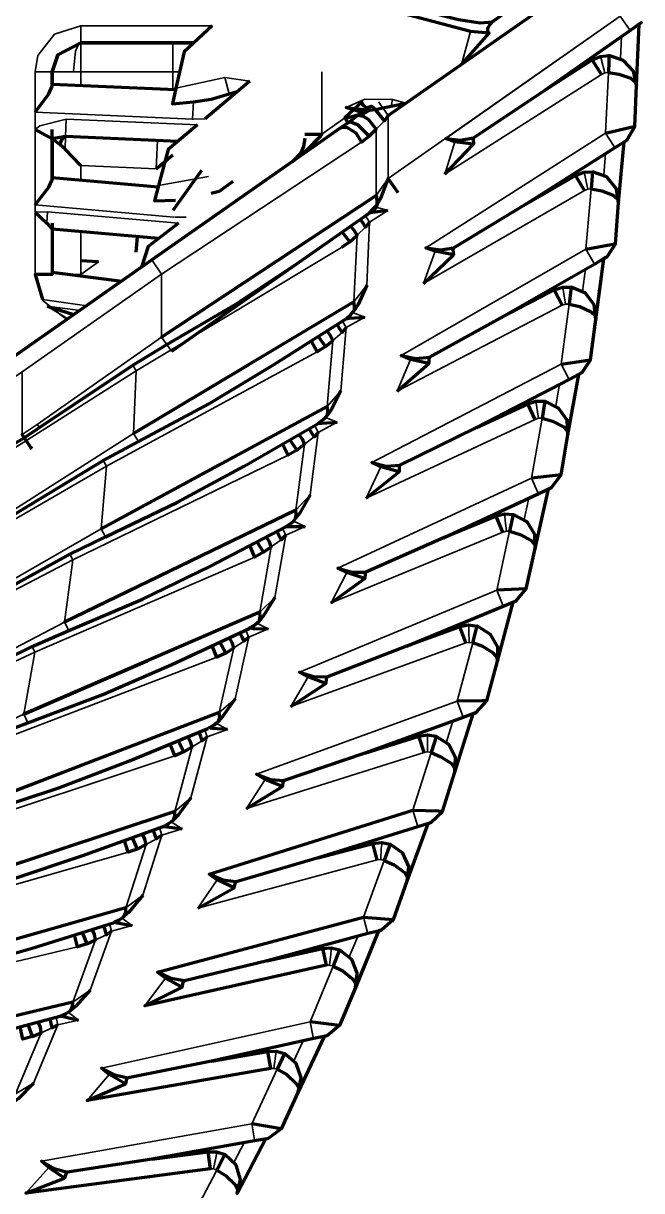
# Model space of a CAD drawing. Header units: millimetres. Extents: x 0 to 174, y 0 to 33.
# Drawn here: x 32.12 to 32.3321, y 17.0218 to 17.4223 of the extents above; entities that cross this region are included whole.
import ezdxf

# ---------------------------------------------------------------- set-up
doc = ezdxf.new("R2010")
doc.units = ezdxf.units.MM
doc.layers.add('PDF_Geomertry', color=7, linetype='Continuous', true_color=0x405f80)

msp = doc.modelspace()

# ---------------------------------------------------------------- linework, layer by layer
at = {"layer": 'PDF_Geomertry', "lineweight": 70}
for points in [[(32.24083455403646, 17.39277818467882), (32.24388970269097, 17.38889058430989), (32.2451409233941, 17.39069451226128), (32.32249959309896, 17.44472418891059), (32.27027723524306, 17.40819634331597), (32.27972412109375, 17.41888936360677), (32.27930704752604, 17.41972351074219), (32.27930704752604, 17.42027791341146), (32.27944607204861, 17.42083401150174), (32.28000217013889, 17.42180718315972), (32.28097195095486, 17.4227786593967), (32.28388807508681, 17.42500135633681), (32.31916639539931, 17.4495849609375), (32.28083292643229, 17.4227786593967)], [(32.27972412109375, 17.41888936360677), (32.27333577473959, 17.41944546169705), (32.23541598849826, 17.42958407931858), (32.24277750651041, 17.42902967664931), (32.25013902452257, 17.42819383409288), (32.25972154405382, 17.42597283257378), (32.26930745442709, 17.42361280653212), (32.27666558159722, 17.42250230577257), (32.28097195095486, 17.4227786593967)], [(32.18472290039062, 17.42138841417101), (32.17514038085938, 17.41250101725261), (32.17235989040799, 17.4000006781684), (32.17111206054688, 17.39472452799479), (32.17833455403646, 17.39541795518663), (32.18444485134549, 17.39625040690104), (32.19055514865451, 17.39805603027344), (32.19333224826389, 17.39889017740886)], [(32.304443359375, 17.30541822645399), (32.31458536783854, 17.30680677625868), (32.31152682834201, 17.30236138237847), (32.31458536783854, 17.30680677625868), (32.31638929578993, 17.32069566514757), (32.31916639539931, 17.3415289984809), (32.32013956705729, 17.34208340115017), (32.32305569118924, 17.34666781955295), (32.32416788736979, 17.36069573296441), (32.32611083984375, 17.38166809082031), (32.32694498697916, 17.38222418891059), (32.32972208658854, 17.38694593641493), (32.33027818467882, 17.40097384982639), (32.33125135633681, 17.42194620768229)], [(32.27444458007812, 17.383056640625), (32.29875013563368, 17.39930555555556), (32.32819620768229, 17.41986083984375), (32.29875013563368, 17.39930555555556), (32.31514146592882, 17.40972391764323), (32.31791856553819, 17.41097344292535), (32.32083468967014, 17.41125149197049), (32.32083468967014, 17.41041734483507), (32.32083468967014, 17.40916781955295), (32.32069566514757, 17.40541754828559), (32.32430691189236, 17.40486145019531), (32.32833523220486, 17.40347290039062), (32.32986111111111, 17.40222337510851), (32.33027818467882, 17.40097384982639), (32.32930501302084, 17.4058346218533), (32.32583279079861, 17.40958489312066), (32.32083468967014, 17.41125149197049)], [(32.31833224826389, 17.40472242567274), (32.31514146592882, 17.40972391764323)], [(32.30777994791666, 17.40555657280816), (32.3076409233941, 17.40486145019531)], [(32.12402682834201, 17.39180670844184), (32.12875027126736, 17.39805603027344), (32.12986246744791, 17.40069410536024)], [(32.12986246744791, 17.4013909233941), (32.17222086588541, 17.39958360460069)], [(32.19763861762153, 17.40250142415364), (32.18236287434896, 17.38958401150174)], [(32.23930528428819, 17.3937496609158), (32.23750135633681, 17.39263916015625), (32.23485989040799, 17.39083353678386), (32.23652818467882, 17.39041815863715), (32.23833550347222, 17.3893059624566), (32.24097357855903, 17.38597276475694), (32.23861355251736, 17.38361273871528), (32.23485989040799, 17.38736300998264), (32.23236083984375, 17.38833448621962), (32.23139105902778, 17.38819546169705), (32.22874959309896, 17.38638983832465), (32.22944471571181, 17.38666619194878), (32.23111300998264, 17.38652716742622), (32.23402913411459, 17.38472323947483), (32.23597208658854, 17.38152906629774), (32.23861355251736, 17.38361273871528), (32.23485989040799, 17.38736300998264), (32.23236083984375, 17.38833448621962), (32.23139105902778, 17.38819546169705), (32.22874959309896, 17.38638983832465), (32.16402859157986, 17.34111192491319), (32.22874959309896, 17.38638983832465), (32.22944471571181, 17.38666619194878), (32.23111300998264, 17.38652716742622), (32.23402913411459, 17.38472323947483), (32.23597208658854, 17.38152906629774), (32.23861355251736, 17.38361273871528), (32.24097357855903, 17.38597276475694), (32.23833550347222, 17.3893059624566), (32.23652818467882, 17.39041815863715), (32.23485989040799, 17.39083353678386), (32.23139105902778, 17.38819546169705), (32.23027886284722, 17.38986206054688)], [(32.2451409233941, 17.39069451226128), (32.24388970269097, 17.38889058430989), (32.24027845594618, 17.39319525824653), (32.2397223578559, 17.39361063639323), (32.23944430881076, 17.3937496609158), (32.23930528428819, 17.3937496609158), (32.23930528428819, 17.3937496609158), (32.23791842990451, 17.3933342827691), (32.23666720920139, 17.39402940538194), (32.23611111111111, 17.39527893066406), (32.23027886284722, 17.38986206054688), (32.23027886284722, 17.38986206054688), (32.23041788736979, 17.38986206054688), (32.23055691189236, 17.38986206054688), (32.2308349609375, 17.38986206054688), (32.23097398546007, 17.38986206054688), (32.23139105902778, 17.39000108506944), (32.23263888888889, 17.39027913411458), (32.23499891493056, 17.39097256130642), (32.23694525824653, 17.3915286593967)], [(32.23888821072049, 17.39250013563368), (32.23694525824653, 17.3915286593967), (32.23069593641493, 17.39347161187066), (32.23888821072049, 17.39250013563368), (32.24083455403646, 17.39277818467882), (32.24333360460069, 17.3933342827691), (32.24611070421007, 17.39389038085938), (32.25125122070312, 17.39486185709636)], [(32.23041788736979, 17.38986206054688), (32.23041788736979, 17.38986206054688)], [(32.23055691189236, 17.38986206054688), (32.23055691189236, 17.38986206054688)], [(32.13250054253472, 17.38069661458333), (32.12986246744791, 17.38263956705729), (32.12402682834201, 17.38583374023438)], [(32.17305501302084, 17.38180711534288), (32.13444688585069, 17.38347371419271), (32.12986246744791, 17.38263956705729), (32.12986246744791, 17.36861165364583), (32.12986246744791, 17.38583374023438)], [(32.17972140842014, 17.38750203450521), (32.16972181532118, 17.3790283203125), (32.16638861762153, 17.36666870117188), (32.16500176323785, 17.36139085557726), (32.17222086588541, 17.36166720920139)], [(32.31972249348959, 17.38458421495226), (32.32833523220486, 17.38666619194878), (32.32972208658854, 17.38694593641493), (32.32694498697916, 17.38222418891059), (32.32638888888889, 17.38180711534288), (32.32291666666666, 17.37958272298177), (32.29263983832465, 17.36041768391927), (32.30944485134549, 17.37013922797309), (32.31236097547743, 17.37124972873264), (32.31527709960938, 17.37138875325521), (32.31472439236111, 17.36555650499132), (32.31847127278646, 17.36486138237847), (32.32236056857639, 17.36333380805122), (32.32388983832465, 17.36194525824653), (32.32416788736979, 17.36069573296441), (32.32347276475694, 17.36555650499132), (32.32013956705729, 17.36958482530382), (32.31527709960938, 17.37138875325521)], [(32.13972303602431, 17.37347412109375), (32.13430786132812, 17.37916734483507), (32.13250054253472, 17.38069661458333), (32.13347371419271, 17.38277859157986), (32.13402981228299, 17.38333468967014), (32.13416883680556, 17.38347371419271), (32.13444688585069, 17.38347371419271)], [(32.2165289984809, 17.38430616590712), (32.21694607204861, 17.38430616590712), (32.22236124674479, 17.38430616590712), (32.22194417317709, 17.38361273871528), (32.21736314561632, 17.37888929578993), (32.21236165364584, 17.37486267089844), (32.21361287434896, 17.37597317165799)], [(32.2165289984809, 17.38291761610243), (32.21611192491319, 17.38000149197049), (32.21513875325521, 17.37791781955295), (32.21236165364584, 17.37486267089844), (32.21736314561632, 17.37888929578993), (32.22194417317709, 17.38361273871528)], [(32.26458401150174, 17.3705563015408), (32.27444458007812, 17.3808356391059), (32.26805623372396, 17.38166809082031), (32.26486206054688, 17.38277859157986), (32.26986016167535, 17.38222418891059), (32.27444458007812, 17.383056640625), (32.27430555555556, 17.38250054253472), (32.27444458007812, 17.3808356391059)], [(32.16555447048611, 17.37236192491319), (32.17125108506944, 17.37722269694011)], [(32.12402682834201, 17.36000230577257), (32.12875027126736, 17.3661126030816), (32.12986246744791, 17.36861165364583)], [(32.12986246744791, 17.36944580078125), (32.16624959309896, 17.36625162760417)], [(32.18111165364584, 17.37180582682292), (32.17125108506944, 17.3580559624566)], [(32.24860975477431, 17.36416795518663), (32.2451409233941, 17.36902872721354), (32.24249945746528, 17.36222330729167), (32.24139065212674, 17.3602786593967)], [(32.3125, 17.36500040690104), (32.30944485134549, 17.37013922797309)], [(32.19180636935764, 17.36805725097656), (32.18722195095486, 17.36458333333333), (32.18444485134549, 17.36388990614149)], [(32.30194430881076, 17.36625162760417), (32.30180528428819, 17.36569383409288)], [(32.24500189887153, 17.3580559624566), (32.2397223578559, 17.35736083984375), (32.23861355251736, 17.35722351074219), (32.24013943142361, 17.35874938964844), (32.24069552951389, 17.35930718315972), (32.24139065212674, 17.3602786593967), (32.24139065212674, 17.36166720920139), (32.24097357855903, 17.36319478352864), (32.24139065212674, 17.36166720920139), (32.24139065212674, 17.3602786593967), (32.24097357855903, 17.35916815863715), (32.24069552951389, 17.35874938964844), (32.24027845594618, 17.35833401150174), (32.17083401150174, 17.30972290039062)], [(32.12402682834201, 17.35749986436632), (32.12805514865451, 17.35375128851997), (32.12986246744791, 17.35166761610243)], [(32.23736233181424, 17.35638936360677), (32.23847452799479, 17.35708448621962)], [(32.29263983832465, 17.36041768391927), (32.26763916015625, 17.34527926974826)], [(32.12986246744791, 17.35375128851997), (32.12986246744791, 17.33611212836372)], [(32.1731940375434, 17.35375128851997), (32.16277737087674, 17.34569634331597), (32.16055636935764, 17.33861287434896)], [(32.22930569118924, 17.35069444444444), (32.23194376627604, 17.3473629421658), (32.23444620768229, 17.34958394368489), (32.23347303602431, 17.35125054253472), (32.23222181532118, 17.35277981228299)], [(32.23875257703993, 17.35402933756511), (32.23736233181424, 17.35236273871528), (32.23652818467882, 17.35375128851997), (32.23555501302084, 17.35513983832465)], [(32.16638861762153, 17.34847344292535), (32.12986246744791, 17.35166761610243), (32.12986246744791, 17.33611212836372), (32.12402682834201, 17.33611212836372), (32.12652926974826, 17.32750108506944)], [(32.15874905056424, 17.34375), (32.15916612413194, 17.34902784559462)], [(32.23194376627604, 17.3473629421658), (32.22916666666666, 17.34541829427083)], [(32.25722249348959, 17.3330569797092), (32.26750013563368, 17.34291754828559), (32.26125081380209, 17.34416707356771), (32.258056640625, 17.34527926974826), (32.26305474175347, 17.34458414713542), (32.26763916015625, 17.34527926974826), (32.26736111111111, 17.34472317165799), (32.26750013563368, 17.34291754828559)], [(32.31291707356771, 17.34486050075955), (32.32166883680556, 17.34638977050781), (32.32305569118924, 17.34666781955295), (32.32013956705729, 17.34208340115017), (32.31944444444444, 17.34180704752604), (32.31597222222222, 17.33972337510851), (32.28486124674479, 17.32180616590712), (32.30208333333334, 17.3308342827691), (32.30499945746528, 17.33180745442708), (32.30791897243924, 17.33180745442708), (32.30722384982639, 17.32597351074219), (32.31083509657118, 17.32514105902778), (32.31472439236111, 17.32333374023438), (32.31611124674479, 17.32208421495226), (32.31638929578993, 17.32069566514757), (32.31583319769965, 17.32569546169705), (32.31277804904514, 17.32972208658854), (32.30791897243924, 17.33180745442708)], [(32.14583333333334, 17.34041849772136), (32.13972303602431, 17.34083387586806)], [(32.12027994791666, 17.28013949924045), (32.12555609809028, 17.28361341688368), (32.15750122070312, 17.30500115288628), (32.16916910807291, 17.3120846218533), (32.19291856553819, 17.32597351074219), (32.21444363064236, 17.34027947319878)], [(32.12986246744791, 17.33694458007812), (32.15375094943576, 17.33388943142361)], [(32.12986246744791, 17.33611212836372), (32.12986246744791, 17.33611212836372)], [(32.23777940538194, 17.33250088161892), (32.23485989040799, 17.32583448621962), (32.23361206054688, 17.32388983832465)], [(32.30486043294271, 17.32555643717448), (32.30208333333334, 17.3308342827691)], [(32.12819417317709, 17.32528008355035), (32.13722398546007, 17.32236226399739)], [(32.23069593641493, 17.32097371419271), (32.23236083984375, 17.32236226399739), (32.23291693793403, 17.32305569118924), (32.23361206054688, 17.32388983832465), (32.23361206054688, 17.32528008355035), (32.23333401150174, 17.3268059624566), (32.15777926974826, 17.28152804904514), (32.19722154405382, 17.30514017740886)], [(32.29430813259549, 17.32722303602431), (32.29416910807291, 17.32666863335503)], [(32.10916815863715, 17.24916754828559), (32.11458333333334, 17.25236172146267), (32.1473626030816, 17.2723626030816), (32.15944417317709, 17.27888997395833), (32.18361070421007, 17.29180738661024), (32.2058342827691, 17.30514017740886), (32.23055691189236, 17.32083468967014), (32.23069593641493, 17.32097371419271), (32.23180813259549, 17.32111273871528), (32.2370842827691, 17.32152811686198)], [(32.28486124674479, 17.32180616590712), (32.25930786132812, 17.30777825249566)], [(32.22111002604166, 17.31486172146267), (32.22361246744791, 17.31139119466146), (32.22611151801215, 17.31347317165799), (32.22527737087674, 17.31527879503038), (32.22416856553819, 17.31680636935764)], [(32.23069593641493, 17.31791856553819), (32.22930569118924, 17.31625027126736), (32.22847154405382, 17.31764051649306), (32.22764078776041, 17.31902906629774)], [(32.22361246744791, 17.31139119466146), (32.22083197699653, 17.30958387586806), (32.21875, 17.31333414713542)], [(32.24819607204861, 17.29611206054688), (32.25902981228299, 17.30555725097656), (32.25277709960938, 17.30694580078125), (32.24958292643229, 17.30833435058594), (32.25458441840278, 17.30736117892795), (32.25930786132812, 17.30777825249566), (32.25902981228299, 17.30722384982639), (32.25902981228299, 17.30555725097656)], [(32.24652777777778, 17.11402893066406), (32.24694485134549, 17.11486138237847), (32.25166829427084, 17.12805684407552), (32.25889078776041, 17.1477779812283), (32.25986056857639, 17.14819505479601), (32.26374986436632, 17.15194532606337), (32.26805623372396, 17.16541883680556), (32.27430555555556, 17.18541632758247), (32.27527872721354, 17.18583509657118), (32.2790289984809, 17.18986172146267), (32.28264024522569, 17.20347256130642), (32.28805541992188, 17.22375149197049), (32.28902859157986, 17.22416687011719), (32.29250081380209, 17.22833421495226), (32.2955559624566, 17.24208407931858), (32.30014038085938, 17.26250203450521), (32.30111355251736, 17.26305643717448), (32.304443359375, 17.26736111111111), (32.30680677625868, 17.28111097547743), (32.31055704752604, 17.30180528428819), (32.31138780381944, 17.30236138237847), (32.31083509657118, 17.30208333333333), (32.30722384982639, 17.30014038085938), (32.27541775173611, 17.28361341688368), (32.29305691189236, 17.29180738661024), (32.29583401150174, 17.29263983832465), (32.29888916015625, 17.29263983832465), (32.29791598849826, 17.28680589463976), (32.30152723524306, 17.28583441840278), (32.30527750651041, 17.28388977050781), (32.30652872721354, 17.28249952528212), (32.30680677625868, 17.28111097547743), (32.30652872721354, 17.28611246744792), (32.3036126030816, 17.29027981228299), (32.29888916015625, 17.29263983832465)], [(32.22888861762153, 17.29624938964844), (32.22555541992188, 17.28972371419271), (32.22430759006076, 17.28791639539931)], [(32.22124905056424, 17.28513929578993), (32.22291734483507, 17.28652784559462), (32.22361246744791, 17.28708394368489), (32.22430759006076, 17.28791639539931), (32.22444661458334, 17.28930494520399), (32.22416856553819, 17.29083421495226), (32.14666748046875, 17.24889119466146), (32.18722195095486, 17.27083502875434)], [(32.28513929578993, 17.28861151801215), (32.28486124674479, 17.28805541992188)], [(32.2955559624566, 17.28639051649306), (32.29305691189236, 17.29180738661024)], [(32.09666612413194, 17.21875), (32.10222371419271, 17.22166781955295), (32.13597276475694, 17.24013943142361), (32.14819675021701, 17.24611239963108), (32.17291598849826, 17.258056640625), (32.19569566514757, 17.27041795518663), (32.22111002604166, 17.28500196668837), (32.22124905056424, 17.28513929578993), (32.22236124674479, 17.28513929578993), (32.22764078776041, 17.28541734483507)], [(32.10861206054688, 17.27319505479601), (32.12027994791666, 17.28013949924045), (32.11958482530382, 17.28125), (32.12250094943576, 17.27694532606337), (32.12291802300347, 17.2763909233941)], [(32.21138848198785, 17.27944607204861), (32.21375189887153, 17.27583482530382), (32.21638997395834, 17.27791849772136), (32.21569485134549, 17.27958340115017), (32.21444363064236, 17.28125)], [(32.22111002604166, 17.28194512261285), (32.21972317165799, 17.28041754828559), (32.21888902452257, 17.28194512261285), (32.21805487738715, 17.28319634331597)], [(32.27541775173611, 17.28361341688368), (32.24916585286459, 17.27069600423177)], [(32.21375189887153, 17.27583482530382), (32.21083577473959, 17.27416653103299), (32.20888943142361, 17.27791849772136)], [(32.23764038085938, 17.25944519042969), (32.24888780381944, 17.26847161187066), (32.24263848198785, 17.27013990614149), (32.23958333333334, 17.27166748046875), (32.24444580078125, 17.27041795518663), (32.24916585286459, 17.27069600423177), (32.24888780381944, 17.27013990614149), (32.24888780381944, 17.26847161187066)], [(32.28444417317709, 17.24777730305989), (32.28222317165799, 17.25319417317708), (32.26416693793403, 17.24583435058594), (32.29680718315972, 17.26097276475694), (32.30111355251736, 17.26305643717448), (32.304443359375, 17.26736111111111), (32.29430813259549, 17.26625061035156)], [(32.21833292643229, 17.26055569118924), (32.2147216796875, 17.25416734483507), (32.21333482530382, 17.25236172146267)], [(32.21014065212674, 17.24972364637587), (32.21194458007812, 17.25097317165799), (32.21263970269097, 17.25152926974826), (32.21333482530382, 17.25236172146267), (32.21361287434896, 17.25375027126736), (32.21347384982639, 17.25527954101562), (32.13416883680556, 17.21680704752604), (32.17555745442709, 17.23694525824653)], [(32.28222317165799, 17.25333319769965), (32.28513929578993, 17.2540283203125), (32.28805541992188, 17.25375027126736), (32.28680759006076, 17.24805704752604), (32.29041544596354, 17.24694485134549), (32.29416910807291, 17.24486117892795), (32.29541693793403, 17.2433353000217), (32.2955559624566, 17.24208407931858), (32.29541693793403, 17.24694485134549), (32.29277886284722, 17.25125122070312), (32.28805541992188, 17.25375027126736)], [(32.08291625976562, 17.18875122070312), (32.08861287434896, 17.1915283203125), (32.12305704752604, 17.20847405327691), (32.13555569118924, 17.21402994791667), (32.16083441840278, 17.22472296820747), (32.18416680230035, 17.23611280653212), (32.21000162760416, 17.2495846218533), (32.21014065212674, 17.24972364637587), (32.21138848198785, 17.24972364637587), (32.21666802300347, 17.24972364637587)], [(32.27416653103299, 17.25041707356771), (32.27402750651041, 17.24986267089844)], [(32.20013766818576, 17.24444580078125), (32.20236206054688, 17.24083285861545), (32.20500013563368, 17.24264017740886), (32.2044440375434, 17.24444580078125), (32.20333523220486, 17.24611239963108)], [(32.21000162760416, 17.24666680230035), (32.2084723578559, 17.24513922797309), (32.20777723524306, 17.24652777777778), (32.20694308810764, 17.24805704752604)], [(32.26416693793403, 17.24583435058594), (32.23750135633681, 17.23402743869358)], [(32.20236206054688, 17.24083285861545), (32.19944593641493, 17.23916795518663), (32.19763861762153, 17.24319627549913)], [(32.22555541992188, 17.22347344292535), (32.2370842827691, 17.23180643717448), (32.23097398546007, 17.23388841417101), (32.22791544596354, 17.23541768391927), (32.23277791341146, 17.23402743869358), (32.23750135633681, 17.23402743869358), (32.23722330729166, 17.23347303602431), (32.2370842827691, 17.23180643717448)], [(32.20625135633681, 17.22527906629774), (32.20236206054688, 17.21902804904514), (32.20097181532118, 17.21736145019531)], [(32.29250081380209, 17.22833421495226), (32.28236219618056, 17.22777981228299)], [(32.27569580078125, 17.21541849772136), (32.27264065212674, 17.21583387586806), (32.26972113715278, 17.21527947319878), (32.25139024522569, 17.20861307779948), (32.28458319769965, 17.2223629421658), (32.28847249348959, 17.22389051649306), (32.28902859157986, 17.22416687011719)], [(32.19763861762153, 17.21486239963108), (32.19944593641493, 17.21597290039062), (32.20013766818576, 17.2165289984809), (32.20097181532118, 17.21736145019531), (32.20124986436632, 17.21875), (32.20111083984375, 17.22027926974826), (32.1201409233941, 17.18527730305989), (32.1624993218316, 17.20361158582899)], [(32.06791856553819, 17.15958489312066), (32.07361178927951, 17.16208394368489), (32.10875108506944, 17.17750040690104), (32.12152777777778, 17.18236117892795), (32.14722357855903, 17.19208272298177), (32.17097303602431, 17.20236206054688), (32.19749959309896, 17.21472337510851), (32.19763861762153, 17.21486239963108), (32.19888983832465, 17.21472337510851), (32.20403035481771, 17.21458435058594)], [(32.19736056857639, 17.21166653103299), (32.19569566514757, 17.2102779812283), (32.19500054253472, 17.21180555555556), (32.19430541992188, 17.21319410536024)], [(32.26152886284722, 17.21277872721354), (32.26138983832465, 17.21222262912326)], [(32.27180650499132, 17.20972357855903), (32.26972113715278, 17.21527947319878)], [(32.18944634331597, 17.2062496609158), (32.18638780381944, 17.20486111111111), (32.18472290039062, 17.20875040690104)], [(32.18736097547743, 17.21000162760417), (32.18944634331597, 17.2062496609158), (32.19222344292535, 17.2080569797092), (32.19166734483507, 17.2098626030816), (32.19069417317709, 17.21152750651042)], [(32.25139024522569, 17.20861307779948), (32.22430759006076, 17.19805569118924)], [(32.21180555555556, 17.18791707356771), (32.22375149197049, 17.19583468967014), (32.21764119466146, 17.19805569118924), (32.2147216796875, 17.19972398546007), (32.21958414713541, 17.19819471571181), (32.22430759006076, 17.19805569118924), (32.22389051649306, 17.19750128851997), (32.22375149197049, 17.19583468967014)], [(32.19264051649306, 17.19055684407552), (32.18847317165799, 17.18458387586806), (32.18694390190972, 17.18291727701823)], [(32.2790289984809, 17.18986172146267), (32.27749972873264, 17.18986172146267), (32.26875135633681, 17.18972269694011)], [(32.18361070421007, 17.18055725097656), (32.18555704752604, 17.18166775173611), (32.18610975477431, 17.18222384982639), (32.18694390190972, 17.18291727701823), (32.18736097547743, 17.18416680230035), (32.18722195095486, 17.18583509657118), (32.10486178927951, 17.15430704752604), (32.14791870117188, 17.17083401150174)], [(32.27527872721354, 17.18583509657118), (32.27083333333334, 17.18416680230035), (32.2370842827691, 17.17194620768229), (32.25569322374132, 17.17777845594618), (32.25861273871528, 17.17819383409288), (32.26152886284722, 17.17777845594618), (32.26138983832465, 17.17694430881076), (32.26097276475694, 17.17569478352864), (32.25986056857639, 17.17208523220486), (32.26319376627604, 17.17069498697917), (32.26680501302084, 17.1683349609375), (32.26791720920139, 17.16680738661024), (32.26805623372396, 17.16541883680556), (32.26819525824653, 17.17041693793403), (32.26597425672743, 17.17486233181424), (32.26152886284722, 17.17777845594618)], [(32.05152723524306, 17.13097296820747), (32.05736287434896, 17.13319566514757), (32.09319390190972, 17.14708455403646), (32.10611300998264, 17.1513909233941), (32.13222249348959, 17.16000196668837), (32.15638902452257, 17.16930643717448), (32.18333265516493, 17.18041822645399)], [(32.19000244140625, 17.18000115288628), (32.18472290039062, 17.18041822645399), (32.18361070421007, 17.18055725097656), (32.1834716796875, 17.18041822645399)], [(32.17305501302084, 17.17611185709636), (32.17500135633681, 17.17236328125), (32.17791748046875, 17.17402818467882), (32.17736138237847, 17.17583380805122), (32.17638821072049, 17.17750040690104)], [(32.18305799696181, 17.17750040690104), (32.18138970269097, 17.17611185709636), (32.18083360460069, 17.17763943142361), (32.18027750651041, 17.17916870117188)], [(32.25750054253472, 17.17208523220486), (32.25569322374132, 17.17777845594618)], [(32.17500135633681, 17.17236328125), (32.17194620768229, 17.17097303602431), (32.17041693793403, 17.17500135633681)], [(32.24736192491319, 17.17569478352864), (32.24708387586806, 17.17514038085938)], [(32.2370842827691, 17.17194620768229), (32.20944552951389, 17.16250101725261)], [(32.19652981228299, 17.15291849772136), (32.20888943142361, 17.16041734483507), (32.20291815863715, 17.16291639539931), (32.19999864366319, 17.16472371419271), (32.20472208658854, 17.16291639539931), (32.20944552951389, 17.16250101725261), (32.20902845594618, 17.16208394368489), (32.20888943142361, 17.16041734483507)], [(32.17750040690104, 17.15652804904514), (32.17305501302084, 17.15069410536024), (32.17152913411459, 17.14902750651042)], [(32.17986043294271, 17.1187506781684), (32.19236246744791, 17.12569512261285), (32.18652682834201, 17.12847222222222), (32.18374972873264, 17.13041856553819), (32.25361124674479, 17.15236239963108), (32.26236300998264, 17.15208435058594), (32.26374986436632, 17.15194532606337)], [(32.16805691189236, 17.14680650499132), (32.16999986436632, 17.14791700575087), (32.17069498697916, 17.14833407931858), (32.17152913411459, 17.14902750651042), (32.17194620768229, 17.15041605631511), (32.17194620768229, 17.15194532606337), (32.08833482530382, 17.12416754828559), (32.13208346896701, 17.13875155978733)], [(32.03388807508681, 17.10305786132812), (32.03986273871528, 17.10500081380208), (32.07624986436632, 17.11736212836372), (32.08944363064236, 17.12111239963108), (32.11583455403646, 17.12861124674479), (32.14041815863715, 17.13680521647136), (32.16791788736979, 17.14680650499132), (32.16805691189236, 17.14680650499132), (32.16930813259549, 17.14666748046875), (32.17444525824653, 17.14597405327691)], [(32.16750081380209, 17.1437496609158), (32.16569349500868, 17.14250013563368), (32.16514078776041, 17.14402940538194), (32.16458468967014, 17.1455569797092)], [(32.25986056857639, 17.14819505479601), (32.25930786132812, 17.14791700575087), (32.25527954101562, 17.14666748046875), (32.22111002604166, 17.13597276475694), (32.23986138237847, 17.14097256130642), (32.24291653103299, 17.14125061035156), (32.24583265516493, 17.14069451226128), (32.2437506781684, 17.13513861762153), (32.24722290039062, 17.13361273871528), (32.25069512261285, 17.13097296820747), (32.25166829427084, 17.12944539388021), (32.25166829427084, 17.12805684407552), (32.25222439236111, 17.133056640625), (32.25013902452257, 17.13764105902778), (32.24583265516493, 17.14069451226128)], [(32.15902709960938, 17.13902960883247), (32.15597195095486, 17.13791741265191), (32.15472412109375, 17.14194573296441)], [(32.15736219618056, 17.14291720920139), (32.15902709960938, 17.13902960883247), (32.1620856391059, 17.14055718315972), (32.16166856553819, 17.14236111111111), (32.16083441840278, 17.14416842990451)], [(32.24139065212674, 17.1352776421441), (32.23986138237847, 17.14097256130642)], [(32.23153008355035, 17.13916863335503), (32.23125203450521, 17.13861253526476)], [(32.22111002604166, 17.13597276475694), (32.19305419921875, 17.12777879503038)], [(32.19236246744791, 17.12569512261285), (32.19264051649306, 17.12722269694011), (32.19305419921875, 17.12777879503038), (32.18847317165799, 17.12833319769965), (32.18374972873264, 17.13041856553819)], [(32.16097344292535, 17.12319607204861), (32.15625, 17.11750115288628), (32.15458509657118, 17.11597188313802)], [(32.15111287434896, 17.11388990614149), (32.15305582682291, 17.11486138237847), (32.15375094943576, 17.11527845594618), (32.15458509657118, 17.11597188313802), (32.15514119466146, 17.11722310384114), (32.15514119466146, 17.11888970269097), (32.07041761610243, 17.09472317165799), (32.1147223578559, 17.10736083984375)], [(32.01514010959201, 17.07597351074219), (32.02111138237847, 17.07777913411458), (32.05805799696181, 17.08847384982639), (32.07139078776041, 17.09166802300347), (32.09805636935764, 17.09791734483507), (32.12305704752604, 17.10500081380208), (32.15083482530382, 17.11375088161892), (32.15111287434896, 17.11388990614149), (32.1522216796875, 17.11375088161892), (32.15736219618056, 17.11277940538194)], [(32.15027872721354, 17.11083475748698), (32.14847479926215, 17.10958523220486), (32.14805772569444, 17.11125183105469), (32.14750162760416, 17.11277940538194)], [(32.22263929578993, 17.10486178927951), (32.22389051649306, 17.09916687011719), (32.16166856553819, 17.0852779812283), (32.17444525824653, 17.09166802300347), (32.16875203450521, 17.09472317165799), (32.16597154405382, 17.09680684407552), (32.23666720920139, 17.11569383409288), (32.24694485134549, 17.11486138237847), (32.24291653103299, 17.11125183105469), (32.24180433485243, 17.11097378200955), (32.23389010959201, 17.0915289984809), (32.22847154405382, 17.07847256130642), (32.22430759006076, 17.07500203450521), (32.22319539388021, 17.07472398546007), (32.21430460611979, 17.05569627549913), (32.2084723578559, 17.04305691189236), (32.20403035481771, 17.03972371419271), (32.20305718315972, 17.03944396972656), (32.19333224826389, 17.02083502875434)], [(32.14180501302084, 17.10652838812934), (32.13861083984375, 17.10541788736979), (32.13749864366319, 17.10958523220486)], [(32.14014010959201, 17.11041768391927), (32.14180501302084, 17.10652838812934), (32.14472113715278, 17.10791693793403), (32.14444308810764, 17.10972425672743), (32.14361233181424, 17.11152818467882)], [(32.24291653103299, 17.11125183105469), (32.24222140842014, 17.11097378200955), (32.23819647894965, 17.11000230577257), (32.20361328125, 17.10069444444444), (32.22263929578993, 17.10486178927951), (32.22555541992188, 17.10513983832465), (32.22847154405382, 17.10444641113281), (32.22625054253472, 17.09889051649306), (32.22958374023438, 17.09722391764323), (32.23291693793403, 17.09444512261285), (32.23389010959201, 17.09291754828559), (32.23389010959201, 17.0915289984809), (32.23444620768229, 17.09638977050781), (32.23263888888889, 17.10111151801215), (32.22847154405382, 17.10444641113281)], [(32.20361328125, 17.10069444444444), (32.17527940538194, 17.09375)], [(32.21416558159722, 17.10347323947483), (32.21388753255209, 17.10291883680556)], [(32.17444525824653, 17.09166802300347), (32.17486233181424, 17.0933346218533), (32.17527940538194, 17.09375), (32.1705559624566, 17.09458414713542), (32.16597154405382, 17.09680684407552)], [(32.14291720920139, 17.09055752224392), (32.13805474175347, 17.08513895670573), (32.13625081380209, 17.08361307779948)], [(32.13263956705729, 17.08166842990451), (32.13472154405382, 17.08263990614149), (32.13541666666666, 17.0830569797092), (32.13625081380209, 17.08361307779948), (32.13680691189236, 17.08500162760417), (32.13694593641493, 17.08652750651042), (32.05125257703993, 17.06597222222222)], [(31.9951409233941, 17.04986233181424), (32.00125122070312, 17.05125088161892), (32.03861151801215, 17.06041632758247), (32.05208333333334, 17.06305609809028), (32.07903035481771, 17.06805759006076), (32.10416666666666, 17.07416619194878), (32.13250054253472, 17.08166842990451), (32.13263956705729, 17.08166842990451), (32.13375176323785, 17.08152940538194), (32.13888888888889, 17.08027818467882)], [(32.13180541992188, 17.07875061035156), (32.12986246744791, 17.07764010959201), (32.12958441840278, 17.07916768391927), (32.12916734483507, 17.08069525824653)], [(32.12305704752604, 17.07472398546007), (32.11986287434896, 17.07375081380208), (32.11888970269097, 17.07805718315972)], [(32.12166680230035, 17.07875061035156), (32.12305704752604, 17.07472398546007), (32.12611219618056, 17.07597351074219), (32.12583414713541, 17.07791815863715), (32.12513902452257, 17.07972208658854)], [(32.22847154405382, 17.07847256130642), (32.21833292643229, 17.07972208658854)], [(32.22430759006076, 17.07500203450521), (32.22361246744791, 17.07486300998264), (32.21958414713541, 17.07402716742622), (32.18458387586806, 17.06625027126736), (32.20375230577257, 17.06958516438802), (32.20666842990451, 17.06972418891059), (32.20958455403646, 17.06889004177517), (32.20708211263021, 17.06347317165799), (32.21041870117188, 17.06166754828559), (32.21347384982639, 17.05874972873264), (32.21444363064236, 17.05708482530382), (32.21430460611979, 17.05569627549913), (32.21527777777778, 17.06055704752604), (32.21361287434896, 17.06541781955295), (32.20958455403646, 17.06889004177517)], [(32.20375230577257, 17.06958516438802), (32.20472208658854, 17.06375122070312), (32.1419440375434, 17.05277845594618), (32.15500217013889, 17.05847337510851), (32.14944458007812, 17.06166754828559), (32.14680650499132, 17.06389024522569), (32.15125189887153, 17.06152852376302), (32.15597195095486, 17.06055704752604), (32.1554192437066, 17.06013827853733), (32.15500217013889, 17.05847337510851)], [(32.19527859157986, 17.06861199273003), (32.19486151801215, 17.06805759006076)], [(32.18458387586806, 17.06625027126736), (32.15597195095486, 17.06055704752604)], [(32.12347412109375, 17.05874972873264), (32.11833360460069, 17.05347188313802), (32.11652967664931, 17.05208333333333)], [(32.2084723578559, 17.04305691189236), (32.19833374023438, 17.04472351074219)], [(32.20403035481771, 17.03972371419271), (32.20347425672743, 17.03958299424913), (32.19930691189236, 17.03888956705729), (32.16402859157986, 17.03263854980469), (32.18333265516493, 17.03513929578993), (32.18624877929688, 17.03513929578993), (32.18916829427084, 17.03416781955295), (32.18638780381944, 17.02888997395833), (32.18958536783854, 17.02694532606337), (32.19264051649306, 17.02389017740886), (32.19347127278646, 17.02222357855903), (32.19333224826389, 17.02083502875434), (32.19444444444444, 17.02569410536024), (32.19305419921875, 17.03055657280816), (32.18916829427084, 17.03416781955295)], [(32.18333265516493, 17.03513929578993), (32.18402777777778, 17.02930704752604), (32.12083265516493, 17.02097405327691), (32.13416883680556, 17.02611287434896), (32.12875027126736, 17.02972242567274), (32.12625122070312, 17.03194512261285), (32.13055419921875, 17.02944607204861), (32.13513861762153, 17.02819485134549), (32.13472154405382, 17.02777947319878), (32.13416883680556, 17.02611287434896)], [(32.16402859157986, 17.03263854980469), (32.13513861762153, 17.02819485134549)], [(32.17486233181424, 17.03458489312066), (32.17444525824653, 17.03402879503038)]]:
    msp.add_lwpolyline(points, dxfattribs=at)
at = {"layer": 'PDF_Geomertry', "lineweight": 35}
for points in [[(32.24611070421007, 17.39389038085938), (32.24666680230035, 17.39611307779948), (32.25125122070312, 17.39486185709636), (32.2451409233941, 17.39069451226128), (32.2451409233941, 17.36902872721354), (32.32472398546007, 17.42472330729167), (32.32472398546007, 17.44541761610243), (32.32472398546007, 17.42472330729167), (32.26486206054688, 17.38277859157986)], [(32.17833455403646, 17.39541795518663), (32.17805650499132, 17.38944498697917), (32.12402682834201, 17.39180670844184), (32.12402682834201, 17.40569559733073), (32.12986246744791, 17.40569559733073), (32.13722398546007, 17.40569559733073), (32.13972303602431, 17.40569559733073), (32.13972303602431, 17.40097384982639), (32.13972303602431, 17.40569559733073), (32.17125108506944, 17.40569559733073), (32.17125108506944, 17.41555786132812), (32.17125108506944, 17.40569559733073), (32.13972303602431, 17.40569559733073), (32.13972303602431, 17.41555786132812), (32.13972303602431, 17.42138841417101), (32.18472290039062, 17.42138841417101), (32.13972303602431, 17.42138841417101), (32.13972303602431, 17.41555786132812), (32.13972303602431, 17.40569559733073), (32.13722398546007, 17.40569559733073), (32.12986246744791, 17.40569559733073), (32.12402682834201, 17.40569559733073), (32.12402682834201, 17.33611212836372), (32.1268073187934, 17.32708401150174), (32.13416883680556, 17.32125006781684), (32.1352776421441, 17.32097371419271), (32.12819417317709, 17.32528008355035), (32.13944498697916, 17.32375081380208)], [(32.27333577473959, 17.41944546169705), (32.27027723524306, 17.40819634331597)], [(32.32513766818576, 17.41777886284722), (32.32486300998264, 17.4102783203125)], [(32.31944444444444, 17.40527852376302), (32.31819322374132, 17.41013929578993), (32.31791856553819, 17.41097344292535)], [(32.22236124674479, 17.40569559733073), (32.22236124674479, 17.38430616590712), (32.23027886284722, 17.38986206054688), (32.22236124674479, 17.38430616590712)], [(32.26805623372396, 17.38166809082031), (32.26458401150174, 17.3705563015408), (32.31833224826389, 17.40472242567274), (32.31944444444444, 17.40527852376302), (32.32069566514757, 17.40541754828559), (32.31972249348959, 17.38458421495226), (32.258056640625, 17.34527926974826)], [(32.19055514865451, 17.39805603027344), (32.18916829427084, 17.40375094943576), (32.17235989040799, 17.4000006781684)], [(32.19763861762153, 17.40250142415364), (32.18916829427084, 17.40375094943576)], [(32.24666680230035, 17.39611307779948), (32.2370842827691, 17.39625040690104), (32.23069593641493, 17.39347161187066)], [(32.2451409233941, 17.36902872721354), (32.24097357855903, 17.36319478352864), (32.2451409233941, 17.36902872721354), (32.2451409233941, 17.39069451226128), (32.24333360460069, 17.3933342827691)], [(32.2451409233941, 17.39069451226128), (32.24180433485243, 17.39541795518663)], [(32.13472154405382, 17.38944498697917), (32.12569512261285, 17.3870849609375), (32.12402682834201, 17.38583374023438), (32.12402682834201, 17.36000230577257), (32.17166815863715, 17.3558349609375)], [(32.13430786132812, 17.37916734483507), (32.13444688585069, 17.38347371419271), (32.13472154405382, 17.38944498697917), (32.17972140842014, 17.38750203450521)], [(32.17805650499132, 17.38944498697917), (32.17819552951389, 17.38944498697917), (32.18236287434896, 17.38958401150174)], [(32.23499891493056, 17.39097256130642), (32.23485989040799, 17.39083353678386), (32.23139105902778, 17.38819546169705), (32.23027886284722, 17.38986206054688)], [(32.16597154405382, 17.38208516438802), (32.16555447048611, 17.37236192491319), (32.13972303602431, 17.37347412109375), (32.13972303602431, 17.36861165364583)], [(32.32291666666666, 17.37958272298177), (32.32263861762153, 17.38000149197049), (32.31972249348959, 17.38458421495226)], [(32.31972249348959, 17.37763977050781), (32.31916639539931, 17.37027825249566)], [(32.16638861762153, 17.36666870117188), (32.1834716796875, 17.36972384982639)], [(32.31361219618056, 17.36541748046875), (32.31236097547743, 17.37124972873264)], [(32.26125081380209, 17.34416707356771), (32.25722249348959, 17.3330569797092), (32.3125, 17.36500040690104), (32.31361219618056, 17.36541748046875), (32.31472439236111, 17.36555650499132), (32.31291707356771, 17.34486050075955), (32.24958292643229, 17.30833435058594)], [(32.12833319769965, 17.35763888888889), (32.12402682834201, 17.35749986436632), (32.12402682834201, 17.33611212836372), (32.12986246744791, 17.33611212836372)], [(32.12805514865451, 17.35375128851997), (32.12833319769965, 17.35763888888889), (32.1731940375434, 17.35375128851997)], [(32.24069552951389, 17.35930718315972), (32.24500189887153, 17.3580559624566), (32.23875257703993, 17.35402933756511), (32.23777940538194, 17.33250088161892), (32.23333401150174, 17.3268059624566), (32.23444620768229, 17.34958394368489), (32.23736233181424, 17.35236273871528)], [(32.24013943142361, 17.35874938964844), (32.2397223578559, 17.35736083984375)], [(32.17180718315972, 17.3558349609375), (32.17583550347222, 17.3558349609375)], [(32.23875257703993, 17.35402933756511), (32.23736233181424, 17.3562503390842)], [(32.13972303602431, 17.35083346896701), (32.13972303602431, 17.33611212836372), (32.13972303602431, 17.34083387586806)], [(32.22916666666666, 17.34541829427083), (32.15874905056424, 17.30305650499132), (32.15750122070312, 17.30500115288628)], [(32.31597222222222, 17.33972337510851), (32.31569417317709, 17.34014044867622), (32.31291707356771, 17.34486050075955)], [(32.31277804904514, 17.33791605631511), (32.31180487738715, 17.33041720920139)], [(32.12472195095486, 17.28472391764323), (32.11958482530382, 17.28125), (32.12472195095486, 17.28472391764323), (32.16736178927951, 17.31458367241753), (32.16736178927951, 17.33625115288628), (32.11958482530382, 17.30277845594618), (32.11458333333334, 17.29930623372396), (32.11958482530382, 17.30277845594618), (32.11958482530382, 17.28125), (32.11958482530382, 17.30277845594618), (32.16736178927951, 17.33625115288628), (32.16736178927951, 17.31458367241753), (32.12472195095486, 17.28472391764323), (32.12555609809028, 17.28361341688368)], [(32.30597262912326, 17.32597351074219), (32.30499945746528, 17.33166842990451)], [(32.12652926974826, 17.32750108506944), (32.14180501302084, 17.32541741265191)], [(32.25277709960938, 17.30694580078125), (32.24819607204861, 17.29611206054688), (32.30486043294271, 17.32555643717448), (32.30597262912326, 17.32597351074219), (32.30722384982639, 17.32597351074219), (32.304443359375, 17.30541822645399), (32.23958333333334, 17.27166748046875)], [(32.23291693793403, 17.32305569118924), (32.2370842827691, 17.32152811686198), (32.23069593641493, 17.31791856553819), (32.22888861762153, 17.29624938964844), (32.22416856553819, 17.29083421495226), (32.22611151801215, 17.31347317165799), (32.22930569118924, 17.31625027126736)], [(32.23236083984375, 17.32236226399739), (32.23180813259549, 17.32111273871528)], [(32.23069593641493, 17.31791856553819), (32.22944471571181, 17.32013956705729)], [(32.16916910807291, 17.3120846218533), (32.16736178927951, 17.31458367241753), (32.1705559624566, 17.31013827853733), (32.17083401150174, 17.30972290039062)], [(32.22083197699653, 17.30958387586806), (32.14847479926215, 17.27041795518663), (32.1473626030816, 17.2723626030816)], [(32.30722384982639, 17.30014038085938), (32.30694580078125, 17.30055575900608), (32.304443359375, 17.30541822645399)], [(32.11388821072049, 17.25361124674479), (32.10861206054688, 17.25027974446614), (32.10944620768229, 17.27180650499132), (32.15874905056424, 17.30305650499132), (32.15777926974826, 17.28152804904514), (32.11388821072049, 17.25361124674479), (32.11458333333334, 17.25236172146267)], [(32.30389065212674, 17.29847378200955), (32.30263943142361, 17.29111226399739)], [(32.29666815863715, 17.28680589463976), (32.29583401150174, 17.29263983832465)], [(32.22361246744791, 17.28708394368489), (32.22764078776041, 17.28541734483507), (32.22111002604166, 17.28194512261285), (32.21833292643229, 17.26055569118924), (32.21347384982639, 17.25527954101562), (32.21638997395834, 17.27791849772136), (32.21972317165799, 17.28041754828559)], [(32.22291734483507, 17.28652784559462), (32.22236124674479, 17.28513929578993)], [(32.24263848198785, 17.27013990614149), (32.23764038085938, 17.25944519042969), (32.2955559624566, 17.28639051649306), (32.29666815863715, 17.28680589463976), (32.29791598849826, 17.28680589463976), (32.29430813259549, 17.26625061035156), (32.22791544596354, 17.23541768391927)], [(32.15944417317709, 17.27888997395833), (32.15777926974826, 17.28152804904514)], [(32.22111002604166, 17.28194512261285), (32.22000122070312, 17.28430684407552)], [(32.21083577473959, 17.27416653103299), (32.13694593641493, 17.23819478352864), (32.13597276475694, 17.24013943142361)], [(32.10222371419271, 17.22166781955295), (32.10152859157986, 17.22291734483507), (32.14666748046875, 17.24889119466146), (32.14847479926215, 17.27041795518663), (32.09805636935764, 17.24125162760417)], [(32.29680718315972, 17.26097276475694), (32.29652913411459, 17.26138983832465), (32.29430813259549, 17.26625061035156)], [(32.2933349609375, 17.25944519042969), (32.29180569118924, 17.25208367241753)], [(32.28569539388021, 17.24805704752604), (32.2852783203125, 17.25180562337239), (32.28513929578993, 17.25319417317708), (32.28513929578993, 17.2540283203125)], [(32.14819675021701, 17.24611239963108), (32.14666748046875, 17.24889119466146)], [(32.21263970269097, 17.25152926974826), (32.21666802300347, 17.24972364637587), (32.21000162760416, 17.24666680230035), (32.20625135633681, 17.22527906629774), (32.20111083984375, 17.22027926974826), (32.20500013563368, 17.24264017740886), (32.2084723578559, 17.24513922797309)], [(32.21000162760416, 17.24666680230035), (32.20888943142361, 17.24902852376302)], [(32.21194458007812, 17.25097317165799), (32.21138848198785, 17.24972364637587)], [(32.23097398546007, 17.23388841417101), (32.22555541992188, 17.22347344292535), (32.28444417317709, 17.24777730305989), (32.28569539388021, 17.24805704752604), (32.28680759006076, 17.24805704752604), (32.28236219618056, 17.22777981228299), (32.2147216796875, 17.19972398546007)], [(32.07875230577257, 17.21041700575087), (32.07972208658854, 17.20847405327691), (32.08514065212674, 17.21125115288628), (32.13694593641493, 17.23819478352864), (32.13416883680556, 17.21680704752604), (32.08791775173611, 17.19277954101562), (32.08861287434896, 17.1915283203125)], [(32.19944593641493, 17.23916795518663), (32.12388780381944, 17.20652940538194), (32.12305704752604, 17.20847405327691)], [(32.28458319769965, 17.2223629421658), (32.28444417317709, 17.22263929578993), (32.28236219618056, 17.22777981228299)], [(32.13555569118924, 17.21402994791667), (32.13416883680556, 17.21680704752604)], [(32.20013766818576, 17.2165289984809), (32.20403035481771, 17.21458435058594), (32.19736056857639, 17.21166653103299), (32.19264051649306, 17.19055684407552), (32.18722195095486, 17.18583509657118), (32.19222344292535, 17.2080569797092), (32.19569566514757, 17.2102779812283)], [(32.19736056857639, 17.21166653103299), (32.19625176323785, 17.21416897243924)], [(32.19944593641493, 17.21597290039062), (32.19888983832465, 17.21472337510851)], [(32.27291870117188, 17.2098626030816), (32.27277967664931, 17.21375189887153), (32.27277967664931, 17.21500142415364), (32.27264065212674, 17.21583387586806)], [(32.21764119466146, 17.19805569118924), (32.21180555555556, 17.18791707356771), (32.27180650499132, 17.20972357855903), (32.27291870117188, 17.2098626030816), (32.27416653103299, 17.20972357855903), (32.26875135633681, 17.18972269694011), (32.19999864366319, 17.16472371419271)], [(32.06458536783854, 17.1812506781684), (32.06541612413194, 17.17930772569444), (32.07111273871528, 17.18194580078125), (32.12388780381944, 17.20652940538194), (32.1201409233941, 17.18527730305989), (32.07305569118924, 17.16319444444444), (32.07361178927951, 17.16208394368489)], [(32.18638780381944, 17.20486111111111), (32.10958523220486, 17.17541673448351), (32.10875108506944, 17.17750040690104)], [(32.27083333333334, 17.18416680230035), (32.27069430881076, 17.18458387586806), (32.26875135633681, 17.18972269694011)], [(32.12152777777778, 17.18236117892795), (32.1201409233941, 17.18527730305989)], [(32.18610975477431, 17.18222384982639), (32.19000244140625, 17.18000115288628), (32.18305799696181, 17.17750040690104), (32.17750040690104, 17.15652804904514), (32.17194620768229, 17.15194532606337), (32.17791748046875, 17.17402818467882), (32.18138970269097, 17.17611185709636)], [(32.18555704752604, 17.18166775173611), (32.18472290039062, 17.18041822645399)], [(32.26736111111111, 17.18291727701823), (32.26514010959201, 17.17583380805122)], [(32.18305799696181, 17.17750040690104), (32.18222384982639, 17.17986212836372)], [(32.25861273871528, 17.17236328125), (32.25861273871528, 17.17611185709636), (32.25861273871528, 17.17750040690104), (32.25861273871528, 17.17819383409288)], [(32.17194620768229, 17.17097303602431), (32.09388902452257, 17.14500088161892), (32.09319390190972, 17.14708455403646)], [(32.25750054253472, 17.17208523220486), (32.19652981228299, 17.15291849772136), (32.20291815863715, 17.16291639539931)], [(32.25736151801215, 17.17208523220486), (32.25861273871528, 17.17236328125), (32.25986056857639, 17.17208523220486), (32.25361124674479, 17.15236239963108), (32.25514051649306, 17.14708455403646), (32.25527954101562, 17.14666748046875)], [(32.17069498697916, 17.14833407931858), (32.17444525824653, 17.14597405327691), (32.16750081380209, 17.1437496609158), (32.16097344292535, 17.12319607204861), (32.15514119466146, 17.11888970269097), (32.1620856391059, 17.14055718315972), (32.16569349500868, 17.14250013563368)], [(32.16750081380209, 17.1437496609158), (32.16666666666666, 17.14638943142361)], [(32.16999986436632, 17.14791700575087), (32.16930813259549, 17.14666748046875)], [(32.24263848198785, 17.13541666666667), (32.24277750651041, 17.13916863335503), (32.24291653103299, 17.14055718315972), (32.24291653103299, 17.14125061035156)], [(32.15597195095486, 17.13791741265191), (32.07694498697916, 17.11527845594618), (32.07624986436632, 17.11736212836372)], [(32.18652682834201, 17.12847222222222), (32.17986043294271, 17.1187506781684), (32.24139065212674, 17.1352776421441), (32.24263848198785, 17.13541666666667), (32.2437506781684, 17.13513861762153), (32.23666720920139, 17.11569383409288), (32.23805745442709, 17.11041768391927), (32.23819647894965, 17.11000230577257)], [(32.15375094943576, 17.11527845594618), (32.15736219618056, 17.11277940538194), (32.15027872721354, 17.11083475748698), (32.14291720920139, 17.09055752224392), (32.13694593641493, 17.08652750651042), (32.14472113715278, 17.10791693793403), (32.14847479926215, 17.10958523220486)], [(32.15027872721354, 17.11083475748698), (32.14958360460069, 17.11347283257378)], [(32.15305582682291, 17.11486138237847), (32.1522216796875, 17.11375088161892)], [(32.23472086588541, 17.10902743869358), (32.23180813259549, 17.10208299424913)], [(32.13861083984375, 17.10541788736979), (32.05861070421007, 17.08639017740886), (32.05805799696181, 17.08847384982639)], [(32.2249993218316, 17.09916687011719), (32.22541639539931, 17.10291883680556), (32.22555541992188, 17.10430738661024), (32.22555541992188, 17.10513983832465)], [(32.22389051649306, 17.09916687011719), (32.22513834635416, 17.09916687011719), (32.22625054253472, 17.09889051649306), (32.21833292643229, 17.07972208658854), (32.14680650499132, 17.06389024522569)], [(32.16875203450521, 17.09472317165799), (32.16166856553819, 17.0852779812283)], [(32.13541666666666, 17.0830569797092), (32.13888888888889, 17.08027818467882), (32.13180541992188, 17.07875061035156), (32.12347412109375, 17.05874972873264), (32.11736043294271, 17.05500115288628), (32.12611219618056, 17.07597351074219), (32.12986246744791, 17.07764010959201)], [(32.13180541992188, 17.07875061035156), (32.1312493218316, 17.0812496609158)], [(32.13472154405382, 17.08263990614149), (32.13375176323785, 17.08152940538194)], [(32.21958414713541, 17.07402716742622), (32.21944512261285, 17.07444593641493), (32.21833292643229, 17.07972208658854)], [(32.21597290039062, 17.07319471571181), (32.21277872721354, 17.06638929578993)], [(32.20597330729166, 17.06375122070312), (32.20666842990451, 17.06972418891059)], [(32.20472208658854, 17.06375122070312), (32.20597330729166, 17.06375122070312), (32.20708211263021, 17.06347317165799), (32.19833374023438, 17.04472351074219), (32.12625122070312, 17.03194512261285)], [(32.14944458007812, 17.06166754828559), (32.1419440375434, 17.05277845594618)], [(32.19930691189236, 17.03888956705729), (32.19930691189236, 17.03930494520399), (32.19833374023438, 17.04472351074219)], [(32.19569566514757, 17.03819444444444), (32.19222344292535, 17.03152804904514)], [(32.1852789984809, 17.02930704752604), (32.18597412109375, 17.0330573187934), (32.18624877929688, 17.03430684407552), (32.18624877929688, 17.03513929578993)], [(32.18402777777778, 17.02930704752604), (32.1852789984809, 17.02930704752604), (32.18638780381944, 17.02888997395833), (32.17680528428819, 17.01055569118924), (32.08055623372396, 16.99791632758247), (32.09055582682291, 17.01708306206597), (32.0977783203125, 17.01791720920139), (32.09458414713541, 17.02097405327691)], [(32.12875027126736, 17.02972242567274), (32.12083265516493, 17.02097405327691)]]:
    msp.add_lwpolyline(points, dxfattribs=at)
for points in [[(32.32472398546007, 17.42472330729167), (32.32791815863715, 17.42013888888889), (32.32819620768229, 17.41986083984375), (32.32791815863715, 17.42013888888889)], [(32.12402682834201, 17.40569559733073), (32.125, 17.41125149197049), (32.13069322374132, 17.41861131456163), (32.13972303602431, 17.42138841417101), (32.13069322374132, 17.41861131456163), (32.125, 17.41125149197049)], [(32.13722398546007, 17.40569559733073), (32.13722398546007, 17.4058346218533), (32.1379157172309, 17.41277906629774), (32.13874986436632, 17.41486273871528), (32.1393059624566, 17.41527981228299), (32.13944498697916, 17.41541883680556), (32.13972303602431, 17.41555786132812), (32.13944498697916, 17.41541883680556), (32.1393059624566, 17.41527981228299), (32.13874986436632, 17.41486273871528), (32.1379157172309, 17.41277906629774), (32.13722398546007, 17.4058346218533)], [(32.17125108506944, 17.40569559733073), (32.17125108506944, 17.39958360460069), (32.17125108506944, 17.40569559733073), (32.17361111111111, 17.40569559733073)], [(32.24097357855903, 17.38597276475694), (32.24388970269097, 17.38889058430989)], [(32.24097357855903, 17.38597276475694), (32.24097357855903, 17.36319478352864)], [(32.16736178927951, 17.33625115288628), (32.23597208658854, 17.38152906629774), (32.16736178927951, 17.33625115288628), (32.16402859157986, 17.34111192491319)], [(32.14000108506944, 17.33569505479601), (32.13972303602431, 17.33611212836372), (32.14583333333334, 17.34041849772136), (32.13972303602431, 17.33611212836372)], [(32.13680691189236, 17.33611212836372), (32.13972303602431, 17.33611212836372)]]:
    msp.add_lwpolyline(points, close=True, dxfattribs=at)
at = {"layer": 'PDF_Geomertry', "lineweight": 70}
for points in [[(32.32819620768229, 17.41986083984375), (32.33125135633681, 17.42208523220486), (32.33208211263021, 17.42263963487413), (32.33152940538194, 17.42222425672743)], [(32.12986246744791, 17.40569559733073), (32.13180541992188, 17.41152784559462), (32.13972303602431, 17.41555786132812), (32.13180541992188, 17.41152784559462)], [(32.13972303602431, 17.41555786132812), (32.17833455403646, 17.41555786132812)], [(32.12986246744791, 17.40069410536024), (32.12986246744791, 17.40569559733073)], [(32.22194417317709, 17.38361273871528), (32.22166612413194, 17.38361273871528), (32.22236124674479, 17.38430616590712)], [(32.24097357855903, 17.36319478352864), (32.16736178927951, 17.31458367241753)], [(32.16402859157986, 17.34111192491319), (32.11625162760416, 17.30763922797309), (32.11125013563368, 17.30416870117188), (32.11625162760416, 17.30763922797309)], [(32.27416653103299, 17.20972357855903), (32.27569580078125, 17.21555752224392), (32.28014119466146, 17.21277872721354), (32.28264024522569, 17.20833502875434), (32.28264024522569, 17.20347256130642), (32.28250122070312, 17.20472208658854), (32.28125, 17.2062496609158), (32.27763875325521, 17.20847405327691)]]:
    msp.add_lwpolyline(points, close=True, dxfattribs=at)

doc.saveas('drawing.dxf')
